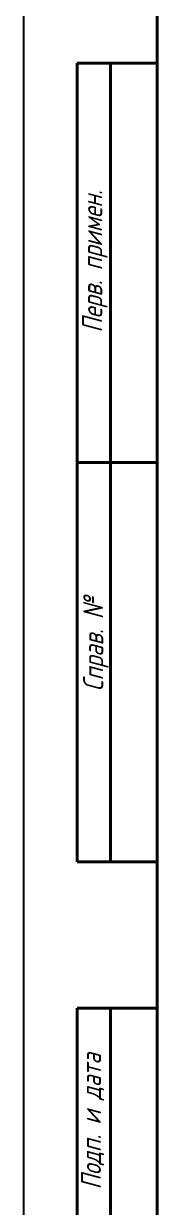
# Model space of a CAD drawing. Extents: x 260 to 1101, y 70 to 664.
# Drawn here: x 260 to 280, y 190.1 to 367.9 of the extents above; entities that cross this region are included whole.
import ezdxf

# ---------------------------------------------------------------- set-up
doc = ezdxf.new("R2010")
doc.units = 0
doc.header["$MEASUREMENT"] = 0
doc.layers.add('KONTUR', color=7, linetype='CONTINUOUS')
doc.layers.add('Основная', color=7, linetype='CONTINUOUS', lineweight=40)
doc.layers.add('текст', color=7, linetype='CONTINUOUS', lineweight=30)
doc.styles.add('GOST type A0', font='', dxfattribs={"oblique": 15, "height": 3.5})
doc.styles.get('GOST type A0').set_extended_font_data('GOST type A')

msp = doc.modelspace()

# ---------------------------------------------------------------- linework, layer by layer
at = {"layer": 'KONTUR'}
msp.add_line((260, 70), (260, 664), dxfattribs=at)
at = {"layer": 'Основная'}
for p, q in [((280, 115), (280, 659)), ((268, 362), (268, 242)), ((280, 362), (268, 362)), ((273, 242), (273, 362)), ((280, 302), (268, 302)), ((280, 242), (268, 242)), ((268, 75), (268, 220)), ((280, 220), (268, 220)), ((273, 75), (273, 220))]:
    msp.add_line(p, q, dxfattribs=at)

# ---------------------------------------------------------------- texts
at = {"layer": 'текст', "style": 'GOST type A0', "oblique": 15}
for s, p in [('Перв. примен.', (271.753, 321.513)), ('Справ. №', (271.908, 267.627)), ('Подп. и дата', (271.574, 192.77))]:
    msp.add_text(s, height=3, rotation=90, dxfattribs=at).set_placement(p)

doc.saveas('drawing.dxf')
